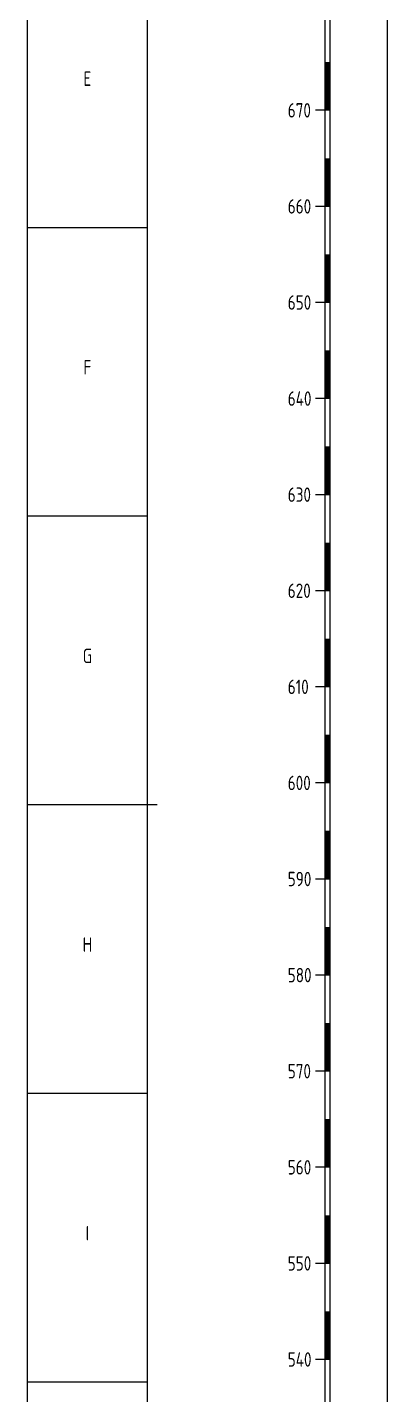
# Model space of a CAD drawing. Header units: millimetres. Extents: x 6482 to 7719, y 775 to 2743.
# Drawn here: x 6512.2 to 6587.2, y 1072.7 to 1357.3 of the extents above; entities that cross this region are included whole.
import ezdxf
from ezdxf.enums import TextEntityAlignment as Align

# ---------------------------------------------------------------- set-up
doc = ezdxf.new("R2010")
doc.units = ezdxf.units.MM
doc.header["$LTSCALE"] = 5
doc.layers.add('图框', color=1, linetype='Continuous')
doc.layers.add('标注', color=3, linetype='Continuous')
doc.styles.get("Standard").update_dxf_attribs({"font": 'tssdeng.shx', "width": 0.8, "bigfont": 'tssdchn.shx'})

# ---------------------------------------------------------------- blocks, each defined once
blk = doc.blocks.new('7165820')
at = {"layer": '图框'}
for p, q in [((6574.2, 860), (6574.2, 2700)), ((6575.2, 860), (6575.2, 2700)), ((6574.4, 1340), (6574.4, 1350)), ((6574.6, 1340), (6574.6, 1350)), ((6574.8, 1340), (6574.8, 1350)), ((6575, 1340), (6575, 1350)), ((6575.2, 1340), (6572.2, 1340)), ((6574.4, 1320), (6574.4, 1330)), ((6574.6, 1320), (6574.6, 1330)), ((6574.8, 1320), (6574.8, 1330)), ((6575, 1320), (6575, 1330)), ((6575.2, 1320), (6572.2, 1320)), ((6574.4, 1300), (6574.4, 1310)), ((6574.6, 1300), (6574.6, 1310)), ((6574.8, 1300), (6574.8, 1310)), ((6575, 1300), (6575, 1310)), ((6575.2, 1300), (6572.2, 1300)), ((6574.4, 1280), (6574.4, 1290)), ((6574.6, 1280), (6574.6, 1290)), ((6574.8, 1280), (6574.8, 1290)), ((6575, 1280), (6575, 1290)), ((6575.2, 1280), (6572.2, 1280)), ((6574.4, 1260), (6574.4, 1270)), ((6574.6, 1260), (6574.6, 1270)), ((6574.8, 1260), (6574.8, 1270)), ((6575, 1260), (6575, 1270)), ((6575.2, 1260), (6572.2, 1260)), ((6574.4, 1240), (6574.4, 1250)), ((6574.6, 1240), (6574.6, 1250)), ((6574.8, 1240), (6574.8, 1250)), ((6575, 1240), (6575, 1250)), ((6575.2, 1240), (6572.2, 1240)), ((6574.4, 1220), (6574.4, 1230)), ((6574.6, 1220), (6574.6, 1230)), ((6574.8, 1220), (6574.8, 1230)), ((6575, 1220), (6575, 1230)), ((6575.2, 1220), (6572.2, 1220)), ((6574.4, 1200), (6574.4, 1210)), ((6574.6, 1200), (6574.6, 1210)), ((6574.8, 1200), (6574.8, 1210)), ((6575, 1200), (6575, 1210)), ((6575.2, 1200), (6572.2, 1200)), ((6574.4, 1180), (6574.4, 1190)), ((6574.6, 1180), (6574.6, 1190)), ((6574.8, 1180), (6574.8, 1190)), ((6575, 1180), (6575, 1190)), ((6575.2, 1180), (6572.2, 1180)), ((6574.4, 1160), (6574.4, 1170)), ((6574.6, 1160), (6574.6, 1170)), ((6574.8, 1160), (6574.8, 1170)), ((6575, 1160), (6575, 1170)), ((6575.2, 1160), (6572.2, 1160)), ((6574.4, 1140), (6574.4, 1150)), ((6574.6, 1140), (6574.6, 1150)), ((6574.8, 1140), (6574.8, 1150)), ((6575, 1140), (6575, 1150)), ((6575.2, 1140), (6572.2, 1140)), ((6574.4, 1120), (6574.4, 1130)), ((6574.6, 1120), (6574.6, 1130)), ((6574.8, 1120), (6574.8, 1130)), ((6575, 1120), (6575, 1130)), ((6575.2, 1120), (6572.2, 1120)), ((6574.4, 1100), (6574.4, 1110)), ((6574.6, 1100), (6574.6, 1110)), ((6574.8, 1100), (6574.8, 1110)), ((6575, 1100), (6575, 1110)), ((6575.2, 1100), (6572.2, 1100)), ((6574.4, 1080), (6574.4, 1090)), ((6574.6, 1080), (6574.6, 1090)), ((6574.8, 1080), (6574.8, 1090)), ((6575, 1080), (6575, 1090)), ((6575.2, 1080), (6572.2, 1080))]:
    blk.add_line(p, q, dxfattribs=at)
at = {"layer": '图框', "width": 0.8}
for s, p in [('670', (6566.4, 1338.5)), ('660', (6566.4, 1318.5)), ('650', (6566.4, 1298.5)), ('640', (6566.4, 1278.5)), ('630', (6566.4, 1258.5)), ('620', (6566.4, 1238.5)), ('610', (6566.4, 1218.5)), ('600', (6566.4, 1198.5)), ('590', (6566.4, 1178.5)), ('580', (6566.4, 1158.5)), ('570', (6566.4, 1138.5)), ('560', (6566.4, 1118.5)), ('550', (6566.4, 1098.5)), ('540', (6566.4, 1078.5))]:
    blk.add_text(s, height=3, dxfattribs=at).set_placement(p)

msp = doc.modelspace()

# ---------------------------------------------------------------- linework, layer by layer
at = {"layer": '图框', "linetype": 'Continuous'}
for p, q in [((6512.2, 775), (6512.2, 1616)), ((6537.2, 785), (6537.2, 1606)), ((6512.2, 1315.64), (6537.2, 1315.64)), ((6512.2, 1255.57), (6537.2, 1255.57)), ((6512.2, 1195.5), (6537.2, 1195.5)), ((6512.2, 1195.5), (6539.2, 1195.5)), ((6512.2, 1135.43), (6537.2, 1135.43)), ((6512.2, 1075.36), (6537.2, 1075.36))]:
    msp.add_line(p, q, dxfattribs=at)
at = {"layer": '标注'}
msp.add_line((6587.2, 860), (6587.2, 2316.18), dxfattribs=at)

# ---------------------------------------------------------------- block references
at = {"layer": '图框'}
msp.add_blockref('7165820', (0, 0), dxfattribs=at)

# ---------------------------------------------------------------- texts
at = {"layer": '图框', "linetype": 'Continuous', "width": 0.8}
for s, p in [('E', (6524.7, 1344.18)), ('F', (6524.7, 1284.11)), ('G', (6524.7, 1224.04)), ('H', (6524.7, 1163.96)), ('I', (6524.7, 1103.89))]:
    msp.add_text(s, height=3, dxfattribs=at).set_placement(p, align=Align.BOTTOM_CENTER)

doc.saveas('drawing.dxf')
